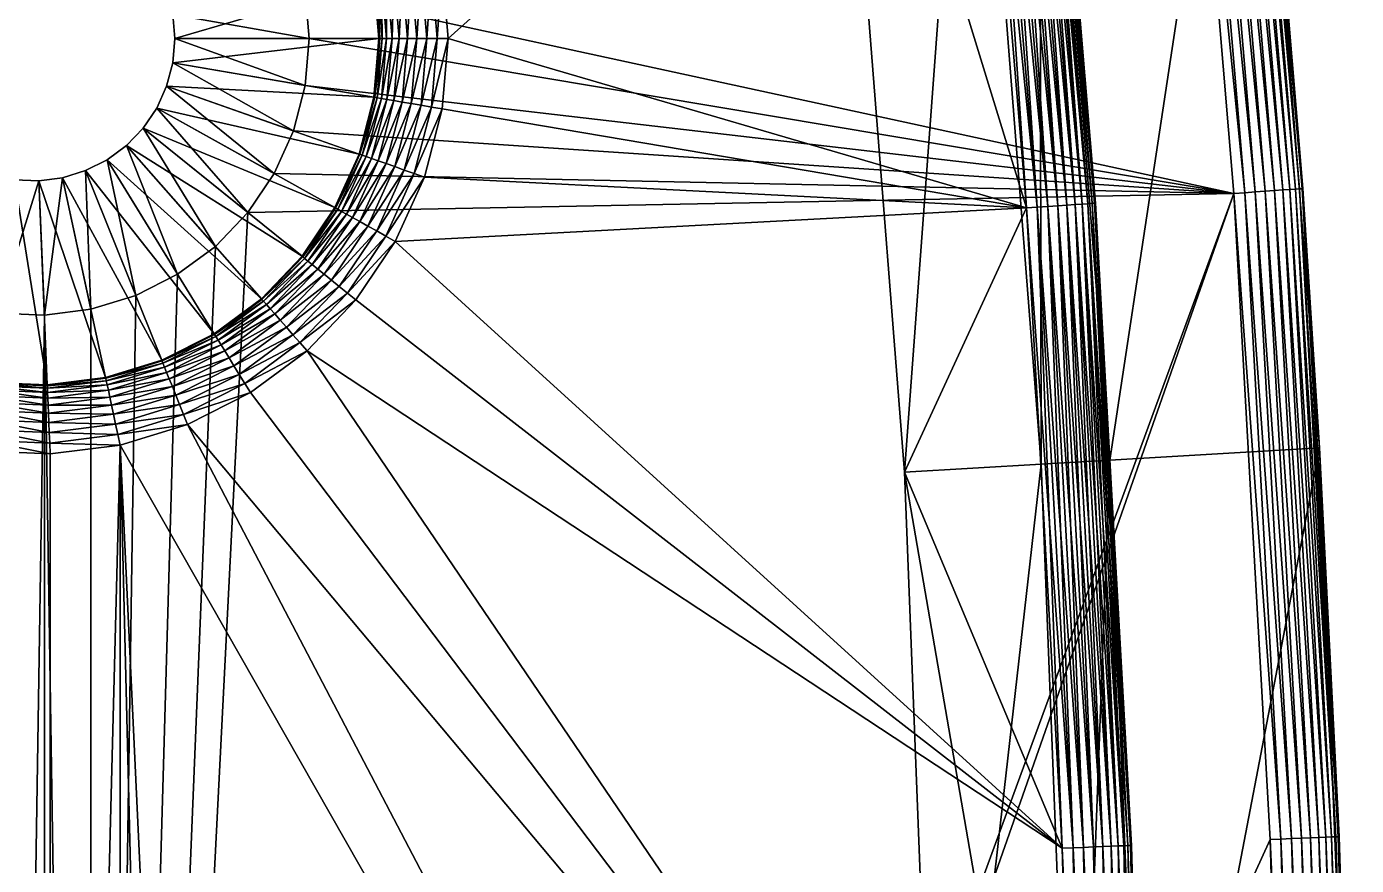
# Model space of a CAD drawing. Header units: millimetres. Extents: x 19.3 to 105.6, y 153.8 to 217.3.
# Drawn here: x 90.32 to 105.58, y 196.38 to 206 of the extents above; entities that cross this region are included whole.
import ezdxf

# ---------------------------------------------------------------- set-up
doc = ezdxf.new("R2010")
doc.units = ezdxf.units.MM
doc.layers.get('0').update_dxf_attribs({"color": 132, "linetype": 'CONTINUOUS'})

msp = doc.modelspace()

# ---------------------------------------------------------------- linework, layer by layer
at = {"invisible_edges": 16}
for points in [[(93.515, 206.399, 21.431), (104.176, 204.087, 21.431), (103.555, 211.484, 21.431)], [(104.345, 211.562, 2.375), (102.75, 201.028, 2.375), (101.943, 211.326, 2.375)], [(105.159, 201.17, 2.375), (102.75, 201.028, 2.375), (104.345, 211.562, 2.375)], [(104.3, 204.095, 21.421), (103.678, 211.496, 21.421), (103.555, 211.484, 21.431)], [(104.3, 204.095, 21.421), (103.555, 211.484, 21.431), (104.176, 204.087, 21.431)], [(104.421, 204.104, 21.392), (103.799, 211.508, 21.392), (103.678, 211.496, 21.421)], [(104.421, 204.104, 21.392), (103.678, 211.496, 21.421), (104.3, 204.095, 21.421)], [(104.535, 204.112, 21.345), (103.913, 211.519, 21.345), (103.799, 211.508, 21.392)], [(104.535, 204.112, 21.345), (103.799, 211.508, 21.392), (104.421, 204.104, 21.392)], [(104.641, 204.119, 21.28), (104.019, 211.53, 21.28), (103.913, 211.519, 21.345)], [(104.641, 204.119, 21.28), (103.913, 211.519, 21.345), (104.535, 204.112, 21.345)], [(104.736, 204.126, 21.199), (104.113, 211.539, 21.199), (104.019, 211.53, 21.28)], [(104.736, 204.126, 21.199), (104.019, 211.53, 21.28), (104.641, 204.119, 21.28)], [(104.113, 211.539, 21.199), (104.816, 204.131, 21.104), (104.194, 211.547, 21.104)], [(104.736, 204.126, 21.199), (104.816, 204.131, 21.104), (104.113, 211.539, 21.199)], [(104.194, 211.547, 21.104), (104.881, 204.136, 20.998), (104.259, 211.553, 20.998)], [(104.194, 211.547, 21.104), (104.816, 204.131, 21.104), (104.881, 204.136, 20.998)], [(104.259, 211.553, 20.998), (104.929, 204.139, 20.883), (104.306, 211.558, 20.883)], [(104.259, 211.553, 20.998), (104.881, 204.136, 20.998), (104.929, 204.139, 20.883)], [(104.306, 211.558, 20.883), (104.958, 204.141, 20.762), (104.335, 211.561, 20.762)], [(104.306, 211.558, 20.883), (104.929, 204.139, 20.883), (104.958, 204.141, 20.762)], [(104.335, 211.561, 20.762), (104.968, 204.142, 20.638), (104.345, 211.562, 20.638)], [(104.335, 211.561, 20.762), (104.958, 204.141, 20.762), (104.968, 204.142, 20.638)], [(104.968, 204.142, 20.638), (105.159, 201.17, 2.375), (104.345, 211.562, 2.375)], [(104.968, 204.142, 20.638), (104.345, 211.562, 2.375), (104.345, 211.562, 20.638)], [(101.943, 211.326, 0.787), (101.964, 200.982), (101.16, 211.249)], [(102.039, 203.937, 4.801), (101.423, 211.275, 4.801), (101.302, 211.263, 4.772)], [(101.423, 211.275, 19.005), (101.918, 203.929, 19.034), (101.302, 211.263, 19.034)], [(102.154, 203.945, 4.849), (101.537, 211.286, 4.849), (101.423, 211.275, 4.801)], [(101.537, 211.286, 18.957), (102.039, 203.937, 19.005), (101.423, 211.275, 19.005)], [(102.154, 203.945, 4.849), (101.423, 211.275, 4.801), (102.039, 203.937, 4.801)], [(101.423, 211.275, 19.005), (102.039, 203.937, 19.005), (101.918, 203.929, 19.034)], [(102.259, 203.953, 4.914), (101.643, 211.297, 4.914), (101.537, 211.286, 4.849)], [(101.643, 211.297, 18.892), (102.154, 203.945, 18.957), (101.537, 211.286, 18.957)], [(102.259, 203.953, 4.914), (101.537, 211.286, 4.849), (102.154, 203.945, 4.849)], [(101.537, 211.286, 18.957), (102.154, 203.945, 18.957), (102.039, 203.937, 19.005)], [(102.354, 203.959, 4.995), (101.737, 211.306, 4.995), (101.643, 211.297, 4.914)], [(101.737, 211.306, 18.811), (102.259, 203.953, 18.892), (101.643, 211.297, 18.892)], [(102.354, 203.959, 4.995), (101.643, 211.297, 4.914), (102.259, 203.953, 4.914)], [(101.643, 211.297, 18.892), (102.259, 203.953, 18.892), (102.154, 203.945, 18.957)], [(101.737, 211.306, 4.995), (102.435, 203.965, 5.09), (101.818, 211.314, 5.09)], [(101.818, 211.314, 18.716), (102.354, 203.959, 18.811), (101.737, 211.306, 18.811)], [(102.354, 203.959, 4.995), (102.435, 203.965, 5.09), (101.737, 211.306, 4.995)], [(101.737, 211.306, 18.811), (102.354, 203.959, 18.811), (102.259, 203.953, 18.892)], [(101.818, 211.314, 5.09), (102.5, 203.969, 5.196), (101.882, 211.32, 5.196)], [(101.882, 211.32, 18.61), (102.435, 203.965, 18.716), (101.818, 211.314, 18.716)], [(101.818, 211.314, 5.09), (102.435, 203.965, 5.09), (102.5, 203.969, 5.196)], [(101.818, 211.314, 18.716), (102.435, 203.965, 18.716), (102.354, 203.959, 18.811)], [(101.882, 211.32, 5.196), (102.547, 203.973, 5.311), (101.93, 211.325, 5.311)], [(101.93, 211.325, 18.495), (102.5, 203.969, 18.61), (101.882, 211.32, 18.61)], [(101.882, 211.32, 5.196), (102.5, 203.969, 5.196), (102.547, 203.973, 5.311)], [(101.882, 211.32, 18.61), (102.5, 203.969, 18.61), (102.435, 203.965, 18.716)], [(101.93, 211.325, 5.311), (102.576, 203.975, 5.432), (101.959, 211.328, 5.432)], [(101.959, 211.328, 18.374), (102.547, 203.973, 18.495), (101.93, 211.325, 18.495)], [(101.93, 211.325, 5.311), (102.547, 203.973, 5.311), (102.576, 203.975, 5.432)], [(101.93, 211.325, 18.495), (102.547, 203.973, 18.495), (102.5, 203.969, 18.61)], [(102.75, 201.028, 2.375), (102.75, 201.028, 0.787), (101.943, 211.326, 0.787)], [(102.75, 201.028, 2.375), (101.943, 211.326, 0.787), (101.943, 211.326, 2.375)], [(102.75, 201.028, 0.787), (101.964, 200.982), (101.943, 211.326, 0.787)], [(101.959, 211.328, 5.432), (102.586, 203.975, 5.556), (101.969, 211.329, 5.556)], [(101.969, 211.329, 18.25), (102.576, 203.975, 18.374), (101.959, 211.328, 18.374)], [(101.959, 211.328, 5.432), (102.576, 203.975, 5.432), (102.586, 203.975, 5.556)], [(101.959, 211.328, 18.374), (102.576, 203.975, 18.374), (102.547, 203.973, 18.495)], [(101.969, 211.329, 18.25), (101.969, 211.329, 5.556), (102.586, 203.975, 18.25)], [(102.586, 203.975, 18.25), (101.969, 211.329, 5.556), (102.586, 203.975, 5.556)], [(101.969, 211.329, 18.25), (102.586, 203.975, 18.25), (102.576, 203.975, 18.374)], [(95.086, 206.668, 19.044), (101.179, 211.251, 19.044), (95.154, 205.862, 19.044)], [(101.794, 203.92, 19.044), (95.154, 205.862, 19.044), (101.179, 211.251, 19.044)], [(101.179, 211.251, 4.763), (99.592, 211.096, 4.763), (101.794, 203.92, 4.763)], [(99.592, 211.096), (101.16, 211.249), (100.392, 200.89)], [(100.392, 200.89), (101.16, 211.249), (101.964, 200.982)], [(101.918, 203.929, 4.772), (101.302, 211.263, 4.772), (101.179, 211.251, 4.763)], [(101.302, 211.263, 19.034), (101.794, 203.92, 19.044), (101.179, 211.251, 19.044)], [(101.918, 203.929, 4.772), (101.179, 211.251, 4.763), (101.794, 203.92, 4.763)], [(102.039, 203.937, 4.801), (101.302, 211.263, 4.772), (101.918, 203.929, 4.772)], [(101.302, 211.263, 19.034), (101.918, 203.929, 19.034), (101.794, 203.92, 19.044)], [(101.794, 203.92, 4.763), (99.592, 211.096, 4.763), (100.392, 200.89, 4.763)], [(100.392, 200.89), (100.392, 200.89, 4.763), (99.592, 211.096, 4.763)], [(100.392, 200.89), (99.592, 211.096, 4.763), (99.592, 211.096)], [(91.994, 206.138, 15.869), (94.303, 206.534, 15.869), (92.017, 205.862, 15.869)], [(92.017, 205.862, 15.869), (94.303, 206.534, 15.869), (94.36, 205.862, 15.869)], [(94.313, 206.536, 18.374), (94.36, 205.862, 18.25), (94.303, 206.534, 18.25)], [(94.36, 205.862, 18.25), (94.36, 205.862, 15.869), (94.303, 206.534, 15.869)], [(94.36, 205.862, 18.25), (94.303, 206.534, 15.869), (94.303, 206.534, 18.25)], [(94.342, 206.541, 18.495), (94.37, 205.862, 18.374), (94.313, 206.536, 18.374)], [(94.37, 205.862, 18.374), (94.36, 205.862, 18.25), (94.313, 206.536, 18.374)], [(94.389, 206.549, 18.61), (94.399, 205.862, 18.495), (94.342, 206.541, 18.495)], [(94.399, 205.862, 18.495), (94.37, 205.862, 18.374), (94.342, 206.541, 18.495)], [(94.453, 206.56, 18.716), (94.447, 205.862, 18.61), (94.389, 206.549, 18.61)], [(94.447, 205.862, 18.61), (94.399, 205.862, 18.495), (94.389, 206.549, 18.61)], [(94.512, 205.862, 18.716), (94.447, 205.862, 18.61), (94.453, 206.56, 18.716)], [(94.532, 206.573, 18.811), (94.512, 205.862, 18.716), (94.453, 206.56, 18.716)], [(94.593, 205.862, 18.811), (94.512, 205.862, 18.716), (94.532, 206.573, 18.811)], [(94.626, 206.589, 18.892), (94.593, 205.862, 18.811), (94.532, 206.573, 18.811)], [(94.688, 205.862, 18.892), (94.593, 205.862, 18.811), (94.626, 206.589, 18.892)], [(94.73, 206.607, 18.957), (94.688, 205.862, 18.892), (94.626, 206.589, 18.892)], [(94.794, 205.862, 18.957), (94.688, 205.862, 18.892), (94.73, 206.607, 18.957)], [(94.844, 206.627, 19.005), (94.794, 205.862, 18.957), (94.73, 206.607, 18.957)], [(94.909, 205.862, 19.005), (94.794, 205.862, 18.957), (94.844, 206.627, 19.005)], [(94.963, 206.647, 19.034), (94.909, 205.862, 19.005), (94.844, 206.627, 19.005)], [(95.03, 205.862, 19.034), (94.909, 205.862, 19.005), (94.963, 206.647, 19.034)], [(95.086, 206.668, 19.044), (95.03, 205.862, 19.034), (94.963, 206.647, 19.034)], [(95.154, 205.862, 19.044), (95.03, 205.862, 19.034), (95.086, 206.668, 19.044)], [(91.994, 206.138, 19.933), (93.56, 205.862, 19.933), (93.515, 206.399, 19.933)], [(93.56, 205.862, 21.431), (104.176, 204.087, 21.431), (93.515, 206.399, 21.431)], [(93.56, 205.862, 19.933), (93.56, 205.862, 21.431), (93.515, 206.399, 21.431)], [(93.56, 205.862, 19.933), (93.515, 206.399, 21.431), (93.515, 206.399, 19.933)], [(91.994, 206.138, 19.933), (91.994, 206.138, 15.869), (92.017, 205.862, 15.869)], [(91.994, 206.138, 19.933), (92.017, 205.862, 15.869), (92.017, 205.862, 19.933)], [(92.017, 205.862, 19.933), (93.56, 205.862, 19.933), (91.994, 206.138, 19.933)], [(92.017, 205.862, 15.869), (94.36, 205.862, 15.869), (91.994, 205.586, 15.869)], [(91.994, 205.586, 15.869), (94.36, 205.862, 15.869), (94.303, 205.19, 15.869)], [(92.017, 205.862, 19.933), (92.017, 205.862, 15.869), (91.994, 205.586, 15.869)], [(92.017, 205.862, 19.933), (91.994, 205.586, 15.869), (91.994, 205.586, 19.933)], [(91.994, 205.586, 19.933), (93.515, 205.326, 19.933), (92.017, 205.862, 19.933)], [(92.017, 205.862, 19.933), (93.515, 205.326, 19.933), (93.56, 205.862, 19.933)], [(93.515, 205.326, 21.431), (104.176, 204.087, 21.431), (93.56, 205.862, 21.431)], [(93.515, 205.326, 19.933), (93.56, 205.862, 21.431), (93.56, 205.862, 19.933)], [(93.515, 205.326, 19.933), (93.515, 205.326, 21.431), (93.56, 205.862, 21.431)], [(94.303, 205.19, 18.25), (94.303, 205.19, 15.869), (94.36, 205.862, 15.869)], [(94.303, 205.19, 18.25), (94.36, 205.862, 15.869), (94.36, 205.862, 18.25)], [(94.313, 205.189, 18.374), (94.303, 205.19, 18.25), (94.37, 205.862, 18.374)], [(94.37, 205.862, 18.374), (94.303, 205.19, 18.25), (94.36, 205.862, 18.25)], [(94.342, 205.184, 18.495), (94.313, 205.189, 18.374), (94.399, 205.862, 18.495)], [(94.399, 205.862, 18.495), (94.313, 205.189, 18.374), (94.37, 205.862, 18.374)], [(94.389, 205.176, 18.61), (94.342, 205.184, 18.495), (94.447, 205.862, 18.61)], [(94.447, 205.862, 18.61), (94.342, 205.184, 18.495), (94.399, 205.862, 18.495)], [(94.453, 205.165, 18.716), (94.389, 205.176, 18.61), (94.512, 205.862, 18.716)], [(94.512, 205.862, 18.716), (94.389, 205.176, 18.61), (94.447, 205.862, 18.61)], [(94.532, 205.151, 18.811), (94.453, 205.165, 18.716), (94.593, 205.862, 18.811)], [(94.593, 205.862, 18.811), (94.453, 205.165, 18.716), (94.512, 205.862, 18.716)], [(94.626, 205.135, 18.892), (94.532, 205.151, 18.811), (94.688, 205.862, 18.892)], [(94.688, 205.862, 18.892), (94.532, 205.151, 18.811), (94.593, 205.862, 18.811)], [(94.73, 205.117, 18.957), (94.626, 205.135, 18.892), (94.794, 205.862, 18.957)], [(94.794, 205.862, 18.957), (94.626, 205.135, 18.892), (94.688, 205.862, 18.892)], [(94.844, 205.098, 19.005), (94.73, 205.117, 18.957), (94.909, 205.862, 19.005)], [(94.909, 205.862, 19.005), (94.73, 205.117, 18.957), (94.794, 205.862, 18.957)], [(94.963, 205.077, 19.034), (94.844, 205.098, 19.005), (95.03, 205.862, 19.034)], [(95.03, 205.862, 19.034), (94.844, 205.098, 19.005), (94.909, 205.862, 19.005)], [(95.086, 205.056, 19.044), (94.963, 205.077, 19.034), (95.154, 205.862, 19.044)], [(95.154, 205.862, 19.044), (94.963, 205.077, 19.034), (95.03, 205.862, 19.034)], [(101.794, 203.92, 19.044), (95.086, 205.056, 19.044), (95.154, 205.862, 19.044)], [(91.994, 205.586, 15.869), (94.303, 205.19, 15.869), (91.924, 205.318, 15.869)], [(91.994, 205.586, 19.933), (91.994, 205.586, 15.869), (91.924, 205.318, 15.869)], [(91.994, 205.586, 19.933), (91.924, 205.318, 15.869), (91.924, 205.318, 19.933)], [(91.924, 205.318, 19.933), (93.379, 204.804, 19.933), (91.994, 205.586, 19.933)], [(91.994, 205.586, 19.933), (93.379, 204.804, 19.933), (93.515, 205.326, 19.933)], [(91.924, 205.318, 15.869), (94.133, 204.538, 15.869), (91.81, 205.066, 15.869)], [(91.924, 205.318, 19.933), (91.924, 205.318, 15.869), (91.81, 205.066, 15.869)], [(91.924, 205.318, 19.933), (91.81, 205.066, 15.869), (91.81, 205.066, 19.933)], [(91.81, 205.066, 19.933), (93.157, 204.314, 19.933), (91.924, 205.318, 19.933)], [(91.924, 205.318, 15.869), (94.303, 205.19, 15.869), (94.133, 204.538, 15.869)], [(91.924, 205.318, 19.933), (93.157, 204.314, 19.933), (93.379, 204.804, 19.933)], [(93.379, 204.804, 21.431), (104.176, 204.087, 21.431), (93.515, 205.326, 21.431)], [(93.379, 204.804, 19.933), (93.379, 204.804, 21.431), (93.515, 205.326, 21.431)], [(93.379, 204.804, 19.933), (93.515, 205.326, 21.431), (93.515, 205.326, 19.933)], [(94.133, 204.538, 18.25), (94.133, 204.538, 15.869), (94.303, 205.19, 15.869)], [(94.133, 204.538, 18.25), (94.303, 205.19, 15.869), (94.303, 205.19, 18.25)], [(94.313, 205.189, 18.374), (94.133, 204.538, 18.25), (94.303, 205.19, 18.25)], [(94.143, 204.535, 18.374), (94.133, 204.538, 18.25), (94.313, 205.189, 18.374)], [(94.342, 205.184, 18.495), (94.143, 204.535, 18.374), (94.313, 205.189, 18.374)], [(94.17, 204.525, 18.495), (94.143, 204.535, 18.374), (94.342, 205.184, 18.495)], [(94.389, 205.176, 18.61), (94.17, 204.525, 18.495), (94.342, 205.184, 18.495)], [(94.215, 204.509, 18.61), (94.17, 204.525, 18.495), (94.389, 205.176, 18.61)], [(94.453, 205.165, 18.716), (94.215, 204.509, 18.61), (94.389, 205.176, 18.61)], [(94.276, 204.487, 18.716), (94.215, 204.509, 18.61), (94.453, 205.165, 18.716)], [(94.532, 205.151, 18.811), (94.276, 204.487, 18.716), (94.453, 205.165, 18.716)], [(91.81, 205.066, 15.869), (93.856, 203.924, 15.869), (91.655, 204.837, 15.869)], [(91.81, 205.066, 19.933), (91.81, 205.066, 15.869), (91.655, 204.837, 15.869)], [(91.81, 205.066, 19.933), (91.655, 204.837, 15.869), (91.655, 204.837, 19.933)], [(91.655, 204.837, 19.933), (92.856, 203.868, 19.933), (91.81, 205.066, 19.933)], [(91.81, 205.066, 15.869), (94.133, 204.538, 15.869), (93.856, 203.924, 15.869)], [(91.81, 205.066, 19.933), (92.856, 203.868, 19.933), (93.157, 204.314, 19.933)], [(94.353, 204.46, 18.811), (94.276, 204.487, 18.716), (94.532, 205.151, 18.811)], [(94.626, 205.135, 18.892), (94.353, 204.46, 18.811), (94.532, 205.151, 18.811)], [(94.442, 204.429, 18.892), (94.353, 204.46, 18.811), (94.626, 205.135, 18.892)], [(94.73, 205.117, 18.957), (94.442, 204.429, 18.892), (94.626, 205.135, 18.892)], [(94.542, 204.394, 18.957), (94.442, 204.429, 18.892), (94.73, 205.117, 18.957)], [(94.844, 205.098, 19.005), (94.542, 204.394, 18.957), (94.73, 205.117, 18.957)], [(94.651, 204.355, 19.005), (94.542, 204.394, 18.957), (94.844, 205.098, 19.005)], [(94.963, 205.077, 19.034), (94.651, 204.355, 19.005), (94.844, 205.098, 19.005)], [(94.765, 204.315, 19.034), (94.651, 204.355, 19.005), (94.963, 205.077, 19.034)], [(95.086, 205.056, 19.044), (94.765, 204.315, 19.034), (94.963, 205.077, 19.034)], [(94.882, 204.273, 19.044), (94.765, 204.315, 19.034), (95.086, 205.056, 19.044)], [(101.794, 203.92, 19.044), (94.882, 204.273, 19.044), (95.086, 205.056, 19.044)], [(91.655, 204.837, 15.869), (93.478, 203.365, 15.869), (91.464, 204.637, 15.869)], [(91.655, 204.837, 19.933), (91.655, 204.837, 15.869), (91.464, 204.637, 15.869)], [(91.655, 204.837, 19.933), (91.464, 204.637, 15.869), (91.464, 204.637, 19.933)], [(91.464, 204.637, 19.933), (92.483, 203.479, 19.933), (91.655, 204.837, 19.933)], [(91.655, 204.837, 15.869), (93.856, 203.924, 15.869), (93.478, 203.365, 15.869)], [(91.655, 204.837, 19.933), (92.483, 203.479, 19.933), (92.856, 203.868, 19.933)], [(93.379, 204.804, 21.431), (93.157, 204.314, 21.431), (104.176, 204.087, 21.431)], [(93.157, 204.314, 19.933), (93.157, 204.314, 21.431), (93.379, 204.804, 21.431)], [(93.157, 204.314, 19.933), (93.379, 204.804, 21.431), (93.379, 204.804, 19.933)], [(91.464, 204.637, 15.869), (93.012, 202.878, 15.869), (91.241, 204.473, 15.869)], [(91.464, 204.637, 19.933), (91.464, 204.637, 15.869), (91.241, 204.473, 15.869)], [(91.464, 204.637, 19.933), (91.241, 204.473, 15.869), (91.241, 204.473, 19.933)], [(91.241, 204.473, 19.933), (92.05, 203.159, 19.933), (91.464, 204.637, 19.933)], [(91.464, 204.637, 15.869), (93.478, 203.365, 15.869), (93.012, 202.878, 15.869)], [(91.464, 204.637, 19.933), (92.05, 203.159, 19.933), (92.483, 203.479, 19.933)], [(91.241, 204.473, 15.869), (92.47, 202.477, 15.869), (90.994, 204.348, 15.869)], [(91.241, 204.473, 19.933), (91.241, 204.473, 15.869), (90.994, 204.348, 15.869)], [(91.241, 204.473, 19.933), (90.994, 204.348, 15.869), (90.994, 204.348, 19.933)], [(90.994, 204.348, 19.933), (91.569, 202.916, 19.933), (91.241, 204.473, 19.933)], [(91.241, 204.473, 15.869), (93.012, 202.878, 15.869), (92.47, 202.477, 15.869)], [(91.241, 204.473, 19.933), (91.569, 202.916, 19.933), (92.05, 203.159, 19.933)], [(93.856, 203.924, 18.25), (93.856, 203.924, 15.869), (94.133, 204.538, 15.869)], [(93.856, 203.924, 18.25), (94.133, 204.538, 15.869), (94.133, 204.538, 18.25)], [(94.143, 204.535, 18.374), (93.856, 203.924, 18.25), (94.133, 204.538, 18.25)], [(93.864, 203.919, 18.374), (93.856, 203.924, 18.25), (94.143, 204.535, 18.374)], [(94.17, 204.525, 18.495), (93.864, 203.919, 18.374), (94.143, 204.535, 18.374)], [(93.89, 203.905, 18.495), (93.864, 203.919, 18.374), (94.17, 204.525, 18.495)], [(94.215, 204.509, 18.61), (93.89, 203.905, 18.495), (94.17, 204.525, 18.495)], [(93.931, 203.881, 18.61), (93.89, 203.905, 18.495), (94.215, 204.509, 18.61)], [(94.276, 204.487, 18.716), (93.931, 203.881, 18.61), (94.215, 204.509, 18.61)], [(93.988, 203.85, 18.716), (93.931, 203.881, 18.61), (94.276, 204.487, 18.716)], [(94.353, 204.46, 18.811), (93.988, 203.85, 18.716), (94.276, 204.487, 18.716)], [(94.059, 203.81, 18.811), (93.988, 203.85, 18.716), (94.353, 204.46, 18.811)], [(94.442, 204.429, 18.892), (94.059, 203.81, 18.811), (94.353, 204.46, 18.811)], [(94.141, 203.764, 18.892), (94.059, 203.81, 18.811), (94.442, 204.429, 18.892)], [(94.542, 204.394, 18.957), (94.141, 203.764, 18.892), (94.442, 204.429, 18.892)], [(90.729, 204.267, 15.869), (91.223, 201.976, 15.869), (90.455, 204.232, 15.869)], [(90.729, 204.267, 19.933), (90.729, 204.267, 15.869), (90.455, 204.232, 15.869)], [(90.729, 204.267, 19.933), (90.455, 204.232, 15.869), (90.455, 204.232, 19.933)], [(90.455, 204.232, 19.933), (90.52, 202.69, 19.933), (90.729, 204.267, 19.933)], [(90.729, 204.267, 19.933), (90.52, 202.69, 19.933), (91.054, 202.758, 19.933)], [(90.994, 204.348, 15.869), (91.868, 202.174, 15.869), (90.729, 204.267, 15.869)], [(90.994, 204.348, 19.933), (90.994, 204.348, 15.869), (90.729, 204.267, 15.869)], [(90.994, 204.348, 19.933), (90.729, 204.267, 15.869), (90.729, 204.267, 19.933)], [(90.729, 204.267, 19.933), (91.054, 202.758, 19.933), (90.994, 204.348, 19.933)], [(90.729, 204.267, 15.869), (91.868, 202.174, 15.869), (91.223, 201.976, 15.869)], [(90.994, 204.348, 15.869), (92.47, 202.477, 15.869), (91.868, 202.174, 15.869)], [(90.994, 204.348, 19.933), (91.054, 202.758, 19.933), (91.569, 202.916, 19.933)], [(104.176, 204.087, 21.431), (93.157, 204.314, 21.431), (92.856, 203.868, 21.431)], [(92.856, 203.868, 19.933), (92.856, 203.868, 21.431), (93.157, 204.314, 21.431)], [(92.856, 203.868, 19.933), (93.157, 204.314, 21.431), (93.157, 204.314, 19.933)], [(94.234, 203.712, 18.957), (94.141, 203.764, 18.892), (94.542, 204.394, 18.957)], [(94.651, 204.355, 19.005), (94.234, 203.712, 18.957), (94.542, 204.394, 18.957)], [(94.335, 203.656, 19.005), (94.234, 203.712, 18.957), (94.651, 204.355, 19.005)], [(94.765, 204.315, 19.034), (94.335, 203.656, 19.005), (94.651, 204.355, 19.005)], [(94.44, 203.597, 19.034), (94.335, 203.656, 19.005), (94.765, 204.315, 19.034)], [(94.882, 204.273, 19.044), (94.44, 203.597, 19.034), (94.765, 204.315, 19.034)], [(94.549, 203.536, 19.044), (94.44, 203.597, 19.034), (94.882, 204.273, 19.044)], [(101.794, 203.92, 19.044), (94.549, 203.536, 19.044), (94.882, 204.273, 19.044)], [(90.178, 204.243, 15.869), (90.554, 201.891, 15.869), (89.88, 201.919, 15.869)], [(90.178, 204.243, 19.933), (89.982, 202.713, 19.933), (90.455, 204.232, 19.933)], [(90.455, 204.232, 19.933), (89.982, 202.713, 19.933), (90.52, 202.69, 19.933)], [(90.455, 204.232, 15.869), (90.554, 201.891, 15.869), (90.178, 204.243, 15.869)], [(90.455, 204.232, 19.933), (90.455, 204.232, 15.869), (90.178, 204.243, 15.869)], [(90.455, 204.232, 19.933), (90.178, 204.243, 15.869), (90.178, 204.243, 19.933)], [(90.455, 204.232, 15.869), (91.223, 201.976, 15.869), (90.554, 201.891, 15.869)], [(104.714, 196.68, 21.421), (104.3, 204.095, 21.421), (104.176, 204.087, 21.431)], [(104.835, 196.685, 21.392), (104.421, 204.104, 21.392), (104.3, 204.095, 21.421)], [(104.835, 196.685, 21.392), (104.3, 204.095, 21.421), (104.714, 196.68, 21.421)], [(104.95, 196.69, 21.345), (104.535, 204.112, 21.345), (104.421, 204.104, 21.392)], [(104.95, 196.69, 21.345), (104.421, 204.104, 21.392), (104.835, 196.685, 21.392)], [(105.056, 196.694, 21.28), (104.641, 204.119, 21.28), (104.535, 204.112, 21.345)], [(105.056, 196.694, 21.28), (104.535, 204.112, 21.345), (104.95, 196.69, 21.345)], [(105.151, 196.698, 21.199), (104.736, 204.126, 21.199), (104.641, 204.119, 21.28)], [(105.151, 196.698, 21.199), (104.641, 204.119, 21.28), (105.056, 196.694, 21.28)], [(105.232, 196.702, 21.104), (104.816, 204.131, 21.104), (104.736, 204.126, 21.199)], [(105.232, 196.702, 21.104), (104.736, 204.126, 21.199), (105.151, 196.698, 21.199)], [(104.816, 204.131, 21.104), (105.297, 196.704, 20.998), (104.881, 204.136, 20.998)], [(105.232, 196.702, 21.104), (105.297, 196.704, 20.998), (104.816, 204.131, 21.104)], [(104.881, 204.136, 20.998), (105.344, 196.706, 20.883), (104.929, 204.139, 20.883)], [(104.881, 204.136, 20.998), (105.297, 196.704, 20.998), (105.344, 196.706, 20.883)], [(104.929, 204.139, 20.883), (105.373, 196.707, 20.762), (104.958, 204.141, 20.762)], [(104.929, 204.139, 20.883), (105.344, 196.706, 20.883), (105.373, 196.707, 20.762)], [(104.958, 204.141, 20.762), (105.134, 201.168, 20.638), (104.968, 204.142, 20.638)], [(104.958, 204.141, 20.762), (105.373, 196.707, 20.762), (105.134, 201.168, 20.638)], [(105.134, 201.168, 20.638), (105.159, 201.17, 2.375), (104.968, 204.142, 20.638)], [(91.054, 168.326, 21.431), (91.569, 168.168, 21.431), (104.176, 204.087, 21.431)], [(104.176, 204.087, 21.431), (92.856, 203.868, 21.431), (91.054, 168.326, 21.431)], [(91.569, 168.168, 21.431), (104.59, 196.675, 21.431), (104.176, 204.087, 21.431)], [(102.565, 196.59, 4.849), (102.154, 203.945, 4.849), (102.039, 203.937, 4.801)], [(102.154, 203.945, 18.957), (102.45, 196.585, 19.005), (102.039, 203.937, 19.005)], [(102.671, 196.594, 4.914), (102.259, 203.953, 4.914), (102.154, 203.945, 4.849)], [(102.259, 203.953, 18.892), (102.565, 196.59, 18.957), (102.154, 203.945, 18.957)], [(102.671, 196.594, 4.914), (102.154, 203.945, 4.849), (102.565, 196.59, 4.849)], [(102.154, 203.945, 18.957), (102.565, 196.59, 18.957), (102.45, 196.585, 19.005)], [(102.765, 196.598, 4.995), (102.354, 203.959, 4.995), (102.259, 203.953, 4.914)], [(102.354, 203.959, 18.811), (102.671, 196.594, 18.892), (102.259, 203.953, 18.892)], [(102.765, 196.598, 4.995), (102.259, 203.953, 4.914), (102.671, 196.594, 4.914)], [(102.259, 203.953, 18.892), (102.671, 196.594, 18.892), (102.565, 196.59, 18.957)], [(102.846, 196.602, 5.09), (102.435, 203.965, 5.09), (102.354, 203.959, 4.995)], [(102.435, 203.965, 18.716), (102.765, 196.598, 18.811), (102.354, 203.959, 18.811)], [(102.846, 196.602, 5.09), (102.354, 203.959, 4.995), (102.765, 196.598, 4.995)], [(102.354, 203.959, 18.811), (102.765, 196.598, 18.811), (102.671, 196.594, 18.892)], [(102.435, 203.965, 5.09), (102.911, 196.604, 5.196), (102.5, 203.969, 5.196)], [(102.5, 203.969, 18.61), (102.846, 196.602, 18.716), (102.435, 203.965, 18.716)], [(102.846, 196.602, 5.09), (102.911, 196.604, 5.196), (102.435, 203.965, 5.09)], [(102.435, 203.965, 18.716), (102.846, 196.602, 18.716), (102.765, 196.598, 18.811)], [(102.5, 203.969, 5.196), (102.959, 196.606, 5.311), (102.547, 203.973, 5.311)], [(102.547, 203.973, 18.495), (102.911, 196.604, 18.61), (102.5, 203.969, 18.61)], [(102.5, 203.969, 5.196), (102.911, 196.604, 5.196), (102.959, 196.606, 5.311)], [(102.5, 203.969, 18.61), (102.911, 196.604, 18.61), (102.846, 196.602, 18.716)], [(102.547, 203.973, 5.311), (102.988, 196.607, 5.432), (102.576, 203.975, 5.432)], [(102.576, 203.975, 18.374), (102.959, 196.606, 18.495), (102.547, 203.973, 18.495)], [(102.547, 203.973, 5.311), (102.959, 196.606, 5.311), (102.988, 196.607, 5.432)], [(102.547, 203.973, 18.495), (102.959, 196.606, 18.495), (102.911, 196.604, 18.61)], [(102.576, 203.975, 5.432), (102.988, 196.607, 5.432), (102.751, 201.029, 5.556)], [(102.576, 203.975, 5.432), (102.751, 201.029, 5.556), (102.586, 203.975, 5.556)], [(102.576, 203.975, 18.374), (102.586, 203.975, 18.25), (102.751, 201.029, 18.25)], [(102.751, 201.029, 18.25), (102.988, 196.607, 18.374), (102.576, 203.975, 18.374)], [(102.576, 203.975, 18.374), (102.988, 196.607, 18.374), (102.959, 196.606, 18.495)], [(102.586, 203.975, 18.25), (102.586, 203.975, 5.556), (102.751, 201.029, 18.25)], [(102.751, 201.029, 18.25), (102.586, 203.975, 5.556), (102.751, 201.029, 5.556)], [(104.714, 196.68, 21.421), (104.176, 204.087, 21.431), (104.59, 196.675, 21.431)], [(91.054, 168.326, 21.431), (92.856, 203.868, 21.431), (92.483, 203.479, 21.431)], [(92.483, 203.479, 19.933), (92.483, 203.479, 21.431), (92.856, 203.868, 21.431)], [(92.483, 203.479, 19.933), (92.856, 203.868, 21.431), (92.856, 203.868, 19.933)], [(93.478, 203.365, 18.25), (93.478, 203.365, 15.869), (93.856, 203.924, 15.869)], [(93.478, 203.365, 18.25), (93.856, 203.924, 15.869), (93.856, 203.924, 18.25)], [(93.864, 203.919, 18.374), (93.478, 203.365, 18.25), (93.856, 203.924, 18.25)], [(93.486, 203.359, 18.374), (93.478, 203.365, 18.25), (93.864, 203.919, 18.374)], [(93.89, 203.905, 18.495), (93.486, 203.359, 18.374), (93.864, 203.919, 18.374)], [(93.508, 203.34, 18.495), (93.486, 203.359, 18.374), (93.89, 203.905, 18.495)], [(93.931, 203.881, 18.61), (93.508, 203.34, 18.495), (93.89, 203.905, 18.495)], [(93.545, 203.311, 18.61), (93.508, 203.34, 18.495), (93.931, 203.881, 18.61)], [(93.988, 203.85, 18.716), (93.545, 203.311, 18.61), (93.931, 203.881, 18.61)], [(93.596, 203.27, 18.716), (93.545, 203.311, 18.61), (93.988, 203.85, 18.716)], [(94.059, 203.81, 18.811), (93.596, 203.27, 18.716), (93.988, 203.85, 18.716)], [(93.659, 203.219, 18.811), (93.596, 203.27, 18.716), (94.059, 203.81, 18.811)], [(94.141, 203.764, 18.892), (93.659, 203.219, 18.811), (94.059, 203.81, 18.811)], [(102.205, 196.575, 19.044), (94.549, 203.536, 19.044), (101.794, 203.92, 19.044)], [(101.794, 203.92, 4.763), (100.392, 200.89, 4.763), (102.205, 196.575, 4.763)], [(102.329, 196.58, 4.772), (101.918, 203.929, 4.772), (101.794, 203.92, 4.763)], [(101.918, 203.929, 19.034), (102.205, 196.575, 19.044), (101.794, 203.92, 19.044)], [(102.329, 196.58, 4.772), (101.794, 203.92, 4.763), (102.205, 196.575, 4.763)], [(102.45, 196.585, 4.801), (102.039, 203.937, 4.801), (101.918, 203.929, 4.772)], [(102.039, 203.937, 19.005), (102.329, 196.58, 19.034), (101.918, 203.929, 19.034)], [(102.45, 196.585, 4.801), (101.918, 203.929, 4.772), (102.329, 196.58, 4.772)], [(101.918, 203.929, 19.034), (102.329, 196.58, 19.034), (102.205, 196.575, 19.044)], [(102.565, 196.59, 4.849), (102.039, 203.937, 4.801), (102.45, 196.585, 4.801)], [(102.039, 203.937, 19.005), (102.45, 196.585, 19.005), (102.329, 196.58, 19.034)], [(93.733, 203.159, 18.892), (93.659, 203.219, 18.811), (94.141, 203.764, 18.892)], [(94.234, 203.712, 18.957), (93.733, 203.159, 18.892), (94.141, 203.764, 18.892)], [(93.815, 203.093, 18.957), (93.733, 203.159, 18.892), (94.234, 203.712, 18.957)], [(94.335, 203.656, 19.005), (93.815, 203.093, 18.957), (94.234, 203.712, 18.957)], [(93.905, 203.02, 19.005), (93.815, 203.093, 18.957), (94.335, 203.656, 19.005)], [(94.44, 203.597, 19.034), (93.905, 203.02, 19.005), (94.335, 203.656, 19.005)], [(93.999, 202.944, 19.034), (93.905, 203.02, 19.005), (94.44, 203.597, 19.034)], [(94.549, 203.536, 19.044), (93.999, 202.944, 19.034), (94.44, 203.597, 19.034)], [(94.096, 202.866, 19.044), (93.999, 202.944, 19.034), (94.549, 203.536, 19.044)], [(102.205, 196.575, 19.044), (94.096, 202.866, 19.044), (94.549, 203.536, 19.044)], [(91.054, 168.326, 21.431), (92.483, 203.479, 21.431), (92.05, 203.159, 21.431)], [(92.05, 203.159, 19.933), (92.05, 203.159, 21.431), (92.483, 203.479, 21.431)], [(92.05, 203.159, 19.933), (92.483, 203.479, 21.431), (92.483, 203.479, 19.933)], [(93.012, 202.878, 18.25), (93.012, 202.878, 15.869), (93.478, 203.365, 15.869)], [(93.012, 202.878, 18.25), (93.478, 203.365, 15.869), (93.478, 203.365, 18.25)], [(93.486, 203.359, 18.374), (93.012, 202.878, 18.25), (93.478, 203.365, 18.25)], [(93.018, 202.871, 18.374), (93.012, 202.878, 18.25), (93.486, 203.359, 18.374)], [(93.508, 203.34, 18.495), (93.018, 202.871, 18.374), (93.486, 203.359, 18.374)], [(93.037, 202.849, 18.495), (93.018, 202.871, 18.374), (93.508, 203.34, 18.495)], [(93.545, 203.311, 18.61), (93.037, 202.849, 18.495), (93.508, 203.34, 18.495)], [(93.069, 202.813, 18.61), (93.037, 202.849, 18.495), (93.545, 203.311, 18.61)], [(93.596, 203.27, 18.716), (93.069, 202.813, 18.61), (93.545, 203.311, 18.61)], [(93.112, 202.764, 18.716), (93.069, 202.813, 18.61), (93.596, 203.27, 18.716)], [(93.659, 203.219, 18.811), (93.112, 202.764, 18.716), (93.596, 203.27, 18.716)], [(93.165, 202.704, 18.811), (93.112, 202.764, 18.716), (93.659, 203.219, 18.811)], [(93.733, 203.159, 18.892), (93.165, 202.704, 18.811), (93.659, 203.219, 18.811)], [(92.05, 203.159, 21.431), (91.569, 202.916, 21.431), (91.054, 168.326, 21.431)], [(91.569, 202.916, 19.933), (91.569, 202.916, 21.431), (92.05, 203.159, 21.431)], [(91.569, 202.916, 19.933), (92.05, 203.159, 21.431), (92.05, 203.159, 19.933)], [(93.228, 202.633, 18.892), (93.165, 202.704, 18.811), (93.733, 203.159, 18.892)], [(93.815, 203.093, 18.957), (93.228, 202.633, 18.892), (93.733, 203.159, 18.892)], [(93.298, 202.553, 18.957), (93.228, 202.633, 18.892), (93.815, 203.093, 18.957)], [(93.905, 203.02, 19.005), (93.298, 202.553, 18.957), (93.815, 203.093, 18.957)], [(91.054, 168.326, 21.431), (91.569, 202.916, 21.431), (91.054, 202.758, 21.431)], [(91.054, 202.758, 19.933), (91.054, 202.758, 21.431), (91.569, 202.916, 21.431)], [(91.054, 202.758, 19.933), (91.569, 202.916, 21.431), (91.569, 202.916, 19.933)], [(92.47, 202.477, 18.25), (92.47, 202.477, 15.869), (93.012, 202.878, 15.869)], [(92.47, 202.477, 18.25), (93.012, 202.878, 15.869), (93.012, 202.878, 18.25)], [(93.018, 202.871, 18.374), (92.47, 202.477, 18.25), (93.012, 202.878, 18.25)], [(92.475, 202.469, 18.374), (92.47, 202.477, 18.25), (93.018, 202.871, 18.374)], [(93.037, 202.849, 18.495), (92.475, 202.469, 18.374), (93.018, 202.871, 18.374)], [(93.374, 202.466, 19.005), (93.298, 202.553, 18.957), (93.905, 203.02, 19.005)], [(93.999, 202.944, 19.034), (93.374, 202.466, 19.005), (93.905, 203.02, 19.005)], [(93.454, 202.376, 19.034), (93.374, 202.466, 19.005), (93.999, 202.944, 19.034)], [(94.096, 202.866, 19.044), (93.454, 202.376, 19.034), (93.999, 202.944, 19.034)], [(91.054, 168.326, 21.431), (91.054, 202.758, 21.431), (90.52, 202.69, 21.431)], [(90.52, 202.69, 19.933), (90.52, 202.69, 21.431), (91.054, 202.758, 21.431)], [(90.52, 202.69, 19.933), (91.054, 202.758, 21.431), (91.054, 202.758, 19.933)], [(92.49, 202.444, 18.495), (92.475, 202.469, 18.374), (93.037, 202.849, 18.495)], [(93.069, 202.813, 18.61), (92.49, 202.444, 18.495), (93.037, 202.849, 18.495)], [(92.515, 202.404, 18.61), (92.49, 202.444, 18.495), (93.069, 202.813, 18.61)], [(93.112, 202.764, 18.716), (92.515, 202.404, 18.61), (93.069, 202.813, 18.61)], [(92.549, 202.348, 18.716), (92.515, 202.404, 18.61), (93.112, 202.764, 18.716)], [(93.165, 202.704, 18.811), (92.549, 202.348, 18.716), (93.112, 202.764, 18.716)], [(93.536, 202.282, 19.044), (93.454, 202.376, 19.034), (94.096, 202.866, 19.044)], [(93.536, 202.282, 19.044), (94.096, 202.866, 19.044), (102.205, 196.575, 19.044)], [(89.982, 202.713, 21.431), (89.982, 168.371, 21.431), (90.52, 202.69, 21.431)], [(89.982, 202.713, 19.933), (89.982, 202.713, 21.431), (90.52, 202.69, 21.431)], [(89.982, 202.713, 19.933), (90.52, 202.69, 21.431), (90.52, 202.69, 19.933)], [(90.52, 202.69, 21.431), (89.982, 168.371, 21.431), (90.52, 168.394, 21.431)], [(90.52, 202.69, 21.431), (90.52, 168.394, 21.431), (91.054, 168.326, 21.431)], [(92.591, 202.279, 18.811), (92.549, 202.348, 18.716), (93.165, 202.704, 18.811)], [(93.228, 202.633, 18.892), (92.591, 202.279, 18.811), (93.165, 202.704, 18.811)], [(92.641, 202.199, 18.892), (92.591, 202.279, 18.811), (93.228, 202.633, 18.892)], [(93.298, 202.553, 18.957), (92.641, 202.199, 18.892), (93.228, 202.633, 18.892)], [(91.868, 202.174, 18.25), (91.868, 202.174, 15.869), (92.47, 202.477, 15.869)], [(91.868, 202.174, 18.25), (92.47, 202.477, 15.869), (92.47, 202.477, 18.25)], [(92.475, 202.469, 18.374), (91.868, 202.174, 18.25), (92.47, 202.477, 18.25)], [(91.871, 202.165, 18.374), (91.868, 202.174, 18.25), (92.475, 202.469, 18.374)], [(92.49, 202.444, 18.495), (91.871, 202.165, 18.374), (92.475, 202.469, 18.374)], [(91.882, 202.138, 18.495), (91.871, 202.165, 18.374), (92.49, 202.444, 18.495)], [(92.515, 202.404, 18.61), (91.882, 202.138, 18.495), (92.49, 202.444, 18.495)], [(92.697, 202.108, 18.957), (92.641, 202.199, 18.892), (93.298, 202.553, 18.957)], [(93.374, 202.466, 19.005), (92.697, 202.108, 18.957), (93.298, 202.553, 18.957)], [(92.757, 202.01, 19.005), (92.697, 202.108, 18.957), (93.374, 202.466, 19.005)], [(93.454, 202.376, 19.034), (92.757, 202.01, 19.005), (93.374, 202.466, 19.005)], [(91.9, 202.093, 18.61), (91.882, 202.138, 18.495), (92.515, 202.404, 18.61)], [(92.549, 202.348, 18.716), (91.9, 202.093, 18.61), (92.515, 202.404, 18.61)], [(91.924, 202.033, 18.716), (91.9, 202.093, 18.61), (92.549, 202.348, 18.716)], [(92.591, 202.279, 18.811), (91.924, 202.033, 18.716), (92.549, 202.348, 18.716)], [(91.954, 201.958, 18.811), (91.924, 202.033, 18.716), (92.591, 202.279, 18.811)], [(92.641, 202.199, 18.892), (91.954, 201.958, 18.811), (92.591, 202.279, 18.811)], [(92.821, 201.907, 19.034), (92.757, 202.01, 19.005), (93.454, 202.376, 19.034)], [(93.536, 202.282, 19.044), (92.821, 201.907, 19.034), (93.454, 202.376, 19.034)], [(92.886, 201.801, 19.044), (92.821, 201.907, 19.034), (93.536, 202.282, 19.044)], [(102.41, 189.221, 19.044), (92.886, 201.801, 19.044), (93.536, 202.282, 19.044)], [(102.205, 196.575, 19.044), (102.41, 189.221, 19.044), (93.536, 202.282, 19.044)], [(91.223, 201.976, 18.25), (91.223, 201.976, 15.869), (91.868, 202.174, 15.869)], [(91.223, 201.976, 18.25), (91.868, 202.174, 15.869), (91.868, 202.174, 18.25)], [(91.871, 202.165, 18.374), (91.223, 201.976, 18.25), (91.868, 202.174, 18.25)], [(91.225, 201.967, 18.374), (91.223, 201.976, 18.25), (91.871, 202.165, 18.374)], [(91.882, 202.138, 18.495), (91.225, 201.967, 18.374), (91.871, 202.165, 18.374)], [(91.231, 201.938, 18.495), (91.225, 201.967, 18.374), (91.882, 202.138, 18.495)], [(91.9, 202.093, 18.61), (91.231, 201.938, 18.495), (91.882, 202.138, 18.495)], [(91.99, 201.87, 18.892), (91.954, 201.958, 18.811), (92.641, 202.199, 18.892)], [(92.697, 202.108, 18.957), (91.99, 201.87, 18.892), (92.641, 202.199, 18.892)], [(92.029, 201.772, 18.957), (91.99, 201.87, 18.892), (92.697, 202.108, 18.957)], [(92.757, 202.01, 19.005), (92.029, 201.772, 18.957), (92.697, 202.108, 18.957)], [(90.554, 201.891, 18.25), (90.554, 201.891, 15.869), (91.223, 201.976, 15.869)], [(90.554, 201.891, 18.25), (91.223, 201.976, 15.869), (91.223, 201.976, 18.25)], [(91.225, 201.967, 18.374), (90.554, 201.891, 18.25), (91.223, 201.976, 18.25)], [(90.555, 201.881, 18.374), (90.554, 201.891, 18.25), (91.225, 201.967, 18.374)], [(91.231, 201.938, 18.495), (90.555, 201.881, 18.374), (91.225, 201.967, 18.374)], [(91.241, 201.892, 18.61), (91.231, 201.938, 18.495), (91.9, 202.093, 18.61)], [(91.924, 202.033, 18.716), (91.241, 201.892, 18.61), (91.9, 202.093, 18.61)], [(91.255, 201.828, 18.716), (91.241, 201.892, 18.61), (91.924, 202.033, 18.716)], [(91.954, 201.958, 18.811), (91.255, 201.828, 18.716), (91.924, 202.033, 18.716)], [(91.272, 201.749, 18.811), (91.255, 201.828, 18.716), (91.954, 201.958, 18.811)], [(91.99, 201.87, 18.892), (91.272, 201.749, 18.811), (91.954, 201.958, 18.811)], [(92.072, 201.665, 19.005), (92.029, 201.772, 18.957), (92.757, 202.01, 19.005)], [(92.821, 201.907, 19.034), (92.072, 201.665, 19.005), (92.757, 202.01, 19.005)], [(89.861, 201.769, 18.716), (89.869, 201.833, 18.61), (90.561, 201.739, 18.716)], [(89.869, 201.833, 18.61), (89.876, 201.881, 18.495), (90.558, 201.804, 18.61)], [(90.561, 201.739, 18.716), (89.869, 201.833, 18.61), (90.558, 201.804, 18.61)], [(89.876, 201.881, 18.495), (89.879, 201.91, 18.374), (90.556, 201.852, 18.495)], [(90.558, 201.804, 18.61), (89.876, 201.881, 18.495), (90.556, 201.852, 18.495)], [(89.879, 201.91, 18.374), (89.88, 201.919, 18.25), (90.555, 201.881, 18.374)], [(90.556, 201.852, 18.495), (89.879, 201.91, 18.374), (90.555, 201.881, 18.374)], [(89.88, 201.919, 18.25), (89.88, 201.919, 15.869), (90.554, 201.891, 15.869)], [(89.88, 201.919, 18.25), (90.554, 201.891, 15.869), (90.554, 201.891, 18.25)], [(90.555, 201.881, 18.374), (89.88, 201.919, 18.25), (90.554, 201.891, 18.25)], [(90.556, 201.852, 18.495), (90.555, 201.881, 18.374), (91.231, 201.938, 18.495)], [(91.241, 201.892, 18.61), (90.556, 201.852, 18.495), (91.231, 201.938, 18.495)], [(90.558, 201.804, 18.61), (90.556, 201.852, 18.495), (91.241, 201.892, 18.61)], [(91.255, 201.828, 18.716), (90.558, 201.804, 18.61), (91.241, 201.892, 18.61)], [(90.561, 201.739, 18.716), (90.558, 201.804, 18.61), (91.255, 201.828, 18.716)], [(91.272, 201.749, 18.811), (90.561, 201.739, 18.716), (91.255, 201.828, 18.716)], [(91.292, 201.656, 18.892), (91.272, 201.749, 18.811), (91.99, 201.87, 18.892)], [(92.029, 201.772, 18.957), (91.292, 201.656, 18.892), (91.99, 201.87, 18.892)], [(92.117, 201.552, 19.034), (92.072, 201.665, 19.005), (92.821, 201.907, 19.034)], [(92.886, 201.801, 19.044), (92.117, 201.552, 19.034), (92.821, 201.907, 19.034)], [(89.839, 201.595, 18.892), (89.851, 201.689, 18.811), (90.568, 201.564, 18.892)], [(89.851, 201.689, 18.811), (89.861, 201.769, 18.716), (90.564, 201.658, 18.811)], [(90.568, 201.564, 18.892), (89.851, 201.689, 18.811), (90.564, 201.658, 18.811)], [(90.564, 201.658, 18.811), (89.861, 201.769, 18.716), (90.561, 201.739, 18.716)], [(90.564, 201.658, 18.811), (90.561, 201.739, 18.716), (91.272, 201.749, 18.811)], [(91.292, 201.656, 18.892), (90.564, 201.658, 18.811), (91.272, 201.749, 18.811)], [(90.568, 201.564, 18.892), (90.564, 201.658, 18.811), (91.292, 201.656, 18.892)], [(91.314, 201.553, 18.957), (90.568, 201.564, 18.892), (91.292, 201.656, 18.892)], [(91.314, 201.553, 18.957), (91.292, 201.656, 18.892), (92.029, 201.772, 18.957)], [(92.072, 201.665, 19.005), (91.314, 201.553, 18.957), (92.029, 201.772, 18.957)], [(91.338, 201.44, 19.005), (91.314, 201.553, 18.957), (92.072, 201.665, 19.005)], [(92.117, 201.552, 19.034), (91.338, 201.44, 19.005), (92.072, 201.665, 19.005)], [(92.163, 201.437, 19.044), (92.117, 201.552, 19.034), (92.886, 201.801, 19.044)], [(102.41, 189.221, 19.044), (92.163, 201.437, 19.044), (92.886, 201.801, 19.044)], [(89.825, 201.489, 18.957), (89.839, 201.595, 18.892), (90.572, 201.458, 18.957)], [(90.572, 201.458, 18.957), (89.839, 201.595, 18.892), (90.568, 201.564, 18.892)], [(90.572, 201.458, 18.957), (90.568, 201.564, 18.892), (91.314, 201.553, 18.957)], [(91.338, 201.44, 19.005), (90.572, 201.458, 18.957), (91.314, 201.553, 18.957)], [(91.364, 201.322, 19.034), (91.338, 201.44, 19.005), (92.117, 201.552, 19.034)], [(92.163, 201.437, 19.044), (91.364, 201.322, 19.034), (92.117, 201.552, 19.034)], [(89.795, 201.255, 19.034), (89.811, 201.375, 19.005), (90.583, 201.222, 19.034)], [(89.811, 201.375, 19.005), (89.825, 201.489, 18.957), (90.577, 201.343, 19.005)], [(90.583, 201.222, 19.034), (89.811, 201.375, 19.005), (90.577, 201.343, 19.005)], [(90.577, 201.343, 19.005), (89.825, 201.489, 18.957), (90.572, 201.458, 18.957)], [(90.577, 201.343, 19.005), (90.572, 201.458, 18.957), (91.338, 201.44, 19.005)], [(91.364, 201.322, 19.034), (90.577, 201.343, 19.005), (91.338, 201.44, 19.005)], [(91.39, 201.2, 19.044), (91.364, 201.322, 19.034), (92.163, 201.437, 19.044)], [(102.41, 181.864, 19.044), (91.39, 201.2, 19.044), (92.163, 201.437, 19.044)], [(102.41, 181.864, 19.044), (92.163, 201.437, 19.044), (102.41, 189.221, 19.044)], [(89.78, 201.132, 19.044), (89.795, 201.255, 19.034), (90.588, 201.098, 19.044)], [(90.588, 201.098, 19.044), (89.795, 201.255, 19.034), (90.583, 201.222, 19.034)], [(90.583, 201.222, 19.034), (90.577, 201.343, 19.005), (91.364, 201.322, 19.034)], [(91.39, 201.2, 19.044), (90.583, 201.222, 19.034), (91.364, 201.322, 19.034)], [(90.588, 201.098, 19.044), (90.583, 201.222, 19.034), (91.39, 201.2, 19.044)], [(91.39, 201.2, 19.044), (91.39, 169.884, 19.044), (90.588, 169.987, 19.044)], [(90.588, 169.987, 19.044), (90.588, 201.098, 19.044), (91.39, 201.2, 19.044)], [(92.886, 169.283, 19.044), (92.163, 169.647, 19.044), (91.39, 201.2, 19.044)], [(91.39, 201.2, 19.044), (92.163, 169.647, 19.044), (91.39, 169.884, 19.044)], [(92.886, 169.283, 19.044), (91.39, 201.2, 19.044), (102.41, 181.864, 19.044)], [(89.78, 169.952, 19.044), (89.78, 201.132, 19.044), (90.588, 169.987, 19.044)], [(90.588, 169.987, 19.044), (89.78, 201.132, 19.044), (90.588, 201.098, 19.044)], [(105.159, 201.17, 2.375), (103.154, 190.707, 2.375), (102.75, 201.028, 2.375)], [(105.566, 190.754, 2.375), (103.154, 190.707, 2.375), (105.159, 201.17, 2.375)], [(105.383, 196.708, 20.638), (105.159, 201.17, 2.375), (105.134, 201.168, 20.638)], [(105.373, 196.707, 20.762), (105.383, 196.708, 20.638), (105.134, 201.168, 20.638)], [(105.383, 196.708, 20.638), (105.566, 190.754, 2.375), (105.159, 201.17, 2.375)], [(100.392, 200.89), (101.964, 200.982), (100.792, 190.661)], [(100.792, 190.661, 4.763), (102.41, 189.221, 4.763), (100.392, 200.89, 4.763)], [(102.205, 196.575, 4.763), (100.392, 200.89, 4.763), (102.41, 189.221, 4.763)], [(100.792, 190.661), (100.792, 190.661, 4.763), (100.392, 200.89, 4.763)], [(100.792, 190.661), (100.392, 200.89, 4.763), (100.392, 200.89)], [(100.792, 190.661), (101.964, 200.982), (102.366, 190.691)], [(102.75, 201.028, 0.787), (102.366, 190.691), (101.964, 200.982)], [(103.154, 190.707, 0.787), (102.366, 190.691), (102.75, 201.028, 0.787)], [(103.154, 190.707, 2.375), (103.154, 190.707, 0.787), (102.75, 201.028, 0.787)], [(103.154, 190.707, 2.375), (102.75, 201.028, 0.787), (102.75, 201.028, 2.375)], [(102.751, 201.029, 18.25), (102.751, 201.029, 5.556), (102.998, 196.608, 18.25)], [(102.998, 196.608, 18.25), (102.751, 201.029, 5.556), (102.998, 196.608, 5.556)], [(102.988, 196.607, 5.432), (102.998, 196.608, 5.556), (102.751, 201.029, 5.556)], [(102.751, 201.029, 18.25), (102.998, 196.608, 18.25), (102.988, 196.607, 18.374)], [(91.569, 168.168, 21.431), (104.797, 189.254, 21.431), (104.59, 196.675, 21.431)], [(104.922, 189.256, 21.421), (104.714, 196.68, 21.421), (104.59, 196.675, 21.431)], [(104.922, 189.256, 21.421), (104.59, 196.675, 21.431), (104.797, 189.254, 21.431)], [(105.043, 189.257, 21.392), (104.835, 196.685, 21.392), (104.714, 196.68, 21.421)], [(105.043, 189.257, 21.392), (104.714, 196.68, 21.421), (104.922, 189.256, 21.421)], [(105.158, 189.259, 21.345), (104.95, 196.69, 21.345), (104.835, 196.685, 21.392)], [(105.158, 189.259, 21.345), (104.835, 196.685, 21.392), (105.043, 189.257, 21.392)], [(105.264, 189.26, 21.28), (105.056, 196.694, 21.28), (104.95, 196.69, 21.345)], [(105.264, 189.26, 21.28), (104.95, 196.69, 21.345), (105.158, 189.259, 21.345)], [(105.359, 189.262, 21.199), (105.151, 196.698, 21.199), (105.056, 196.694, 21.28)], [(105.359, 189.262, 21.199), (105.056, 196.694, 21.28), (105.264, 189.26, 21.28)], [(105.439, 189.263, 21.104), (105.232, 196.702, 21.104), (105.151, 196.698, 21.199)], [(105.439, 189.263, 21.104), (105.151, 196.698, 21.199), (105.359, 189.262, 21.199)], [(105.505, 189.264, 20.998), (105.297, 196.704, 20.998), (105.232, 196.702, 21.104)], [(105.505, 189.264, 20.998), (105.232, 196.702, 21.104), (105.439, 189.263, 21.104)], [(105.552, 189.264, 20.883), (105.344, 196.706, 20.883), (105.297, 196.704, 20.998)], [(105.505, 189.264, 20.998), (105.552, 189.264, 20.883), (105.297, 196.704, 20.998)], [(105.581, 189.265, 20.762), (105.373, 196.707, 20.762), (105.344, 196.706, 20.883)], [(105.552, 189.264, 20.883), (105.581, 189.265, 20.762), (105.344, 196.706, 20.883)], [(105.373, 196.707, 20.762), (105.549, 190.754, 20.638), (105.383, 196.708, 20.638)], [(105.581, 189.265, 20.762), (105.549, 190.754, 20.638), (105.373, 196.707, 20.762)], [(105.549, 190.754, 20.638), (105.566, 190.754, 2.375), (105.383, 196.708, 20.638)], [(102.534, 189.222, 4.772), (102.329, 196.58, 4.772), (102.205, 196.575, 4.763)], [(102.329, 196.58, 19.034), (102.41, 189.221, 19.044), (102.205, 196.575, 19.044)], [(102.534, 189.222, 4.772), (102.205, 196.575, 4.763), (102.41, 189.221, 4.763)], [(102.655, 189.224, 4.801), (102.45, 196.585, 4.801), (102.329, 196.58, 4.772)], [(102.45, 196.585, 19.005), (102.534, 189.222, 19.034), (102.329, 196.58, 19.034)], [(102.655, 189.224, 4.801), (102.329, 196.58, 4.772), (102.534, 189.222, 4.772)], [(102.329, 196.58, 19.034), (102.534, 189.222, 19.034), (102.41, 189.221, 19.044)], [(102.77, 189.226, 4.849), (102.565, 196.59, 4.849), (102.45, 196.585, 4.801)], [(102.565, 196.59, 18.957), (102.655, 189.224, 19.005), (102.45, 196.585, 19.005)], [(102.77, 189.226, 4.849), (102.45, 196.585, 4.801), (102.655, 189.224, 4.801)], [(102.45, 196.585, 19.005), (102.655, 189.224, 19.005), (102.534, 189.222, 19.034)], [(102.876, 189.227, 4.914), (102.671, 196.594, 4.914), (102.565, 196.59, 4.849)], [(102.671, 196.594, 18.892), (102.77, 189.226, 18.957), (102.565, 196.59, 18.957)], [(102.876, 189.227, 4.914), (102.565, 196.59, 4.849), (102.77, 189.226, 4.849)], [(102.565, 196.59, 18.957), (102.77, 189.226, 18.957), (102.655, 189.224, 19.005)], [(102.971, 189.228, 4.995), (102.765, 196.598, 4.995), (102.671, 196.594, 4.914)], [(102.765, 196.598, 18.811), (102.876, 189.227, 18.892), (102.671, 196.594, 18.892)], [(102.971, 189.228, 4.995), (102.671, 196.594, 4.914), (102.876, 189.227, 4.914)], [(102.671, 196.594, 18.892), (102.876, 189.227, 18.892), (102.77, 189.226, 18.957)], [(103.052, 189.23, 5.09), (102.846, 196.602, 5.09), (102.765, 196.598, 4.995)], [(102.846, 196.602, 18.716), (102.971, 189.228, 18.811), (102.765, 196.598, 18.811)], [(103.052, 189.23, 5.09), (102.765, 196.598, 4.995), (102.971, 189.228, 4.995)], [(102.765, 196.598, 18.811), (102.971, 189.228, 18.811), (102.876, 189.227, 18.892)], [(103.117, 189.23, 5.196), (102.911, 196.604, 5.196), (102.846, 196.602, 5.09)], [(102.911, 196.604, 18.61), (103.052, 189.23, 18.716), (102.846, 196.602, 18.716)], [(103.117, 189.23, 5.196), (102.846, 196.602, 5.09), (103.052, 189.23, 5.09)], [(102.846, 196.602, 18.716), (103.052, 189.23, 18.716), (102.971, 189.228, 18.811)], [(103.165, 189.231, 5.311), (102.959, 196.606, 5.311), (102.911, 196.604, 5.196)], [(102.959, 196.606, 18.495), (103.117, 189.23, 18.61), (102.911, 196.604, 18.61)], [(103.117, 189.23, 5.196), (103.165, 189.231, 5.311), (102.911, 196.604, 5.196)], [(102.911, 196.604, 18.61), (103.117, 189.23, 18.61), (103.052, 189.23, 18.716)], [(103.194, 189.232, 5.432), (102.988, 196.607, 5.432), (102.959, 196.606, 5.311)], [(102.988, 196.607, 18.374), (103.165, 189.231, 18.495), (102.959, 196.606, 18.495)], [(103.165, 189.231, 5.311), (103.194, 189.232, 5.432), (102.959, 196.606, 5.311)], [(102.959, 196.606, 18.495), (103.165, 189.231, 18.495), (103.117, 189.23, 18.61)], [(102.988, 196.607, 5.432), (103.162, 190.707, 5.556), (102.998, 196.608, 5.556)], [(102.988, 196.607, 18.374), (102.998, 196.608, 18.25), (103.162, 190.707, 18.25)], [(103.194, 189.232, 5.432), (103.162, 190.707, 5.556), (102.988, 196.607, 5.432)], [(103.162, 190.707, 18.25), (103.194, 189.232, 18.374), (102.988, 196.607, 18.374)], [(102.988, 196.607, 18.374), (103.194, 189.232, 18.374), (103.165, 189.231, 18.495)], [(102.998, 196.608, 18.25), (102.998, 196.608, 5.556), (103.162, 190.707, 18.25)], [(103.162, 190.707, 18.25), (102.998, 196.608, 5.556), (103.162, 190.707, 5.556)]]:
    msp.add_3dface(points, dxfattribs=at)

doc.saveas('drawing.dxf')
